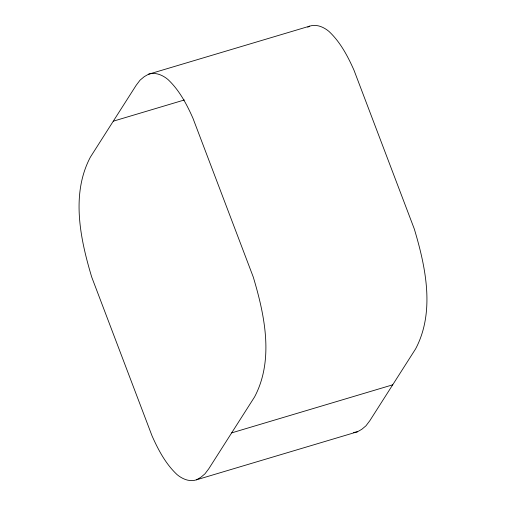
<?xml version="1.0" encoding="UTF-8"?>
<svg xmlns="http://www.w3.org/2000/svg" width="506" height="506" viewBox="0 0 506 506"><rect width="100%" height="100%" fill="white"/><g stroke="black" fill="none" stroke-linecap="round" stroke-linejoin="round"><path stroke-width="0.76" d="M113.281 121.181L90.397 157.107C70.77 194.19 80.271 238.921 91.694 277.022L152.028 435.843C158.289 449.923 165.728 464.021 177.106 474.641C182.394 479.03 189.522 482.129 196.385 479.846L357.426 431.789L361.765 429.328L365.946 425.831L369.823 420.707L415.603 348.893C435.23 311.81 425.729 267.079 414.306 228.978L353.972 70.157C347.711 56.077 340.272 41.979 328.894 31.359C323.606 26.97 316.478 23.871 309.615 26.154L148.574 74.211L144.235 76.672L140.054 80.169L136.177 85.293L113.281 121.181L184.348 99.973M196.385 479.846L200.724 477.386L204.905 473.888L208.782 468.765L254.562 396.951C274.195 359.867 264.689 315.13 253.266 277.035L192.938 118.214C186.676 104.128 179.238 90.036 167.853 79.417C162.571 75.027 155.437 71.928 148.574 74.211M307.756 27.21L309.615 26.154M231.678 432.877L392.719 384.819M353.58 432.503L357.426 431.789"/></g></svg>
